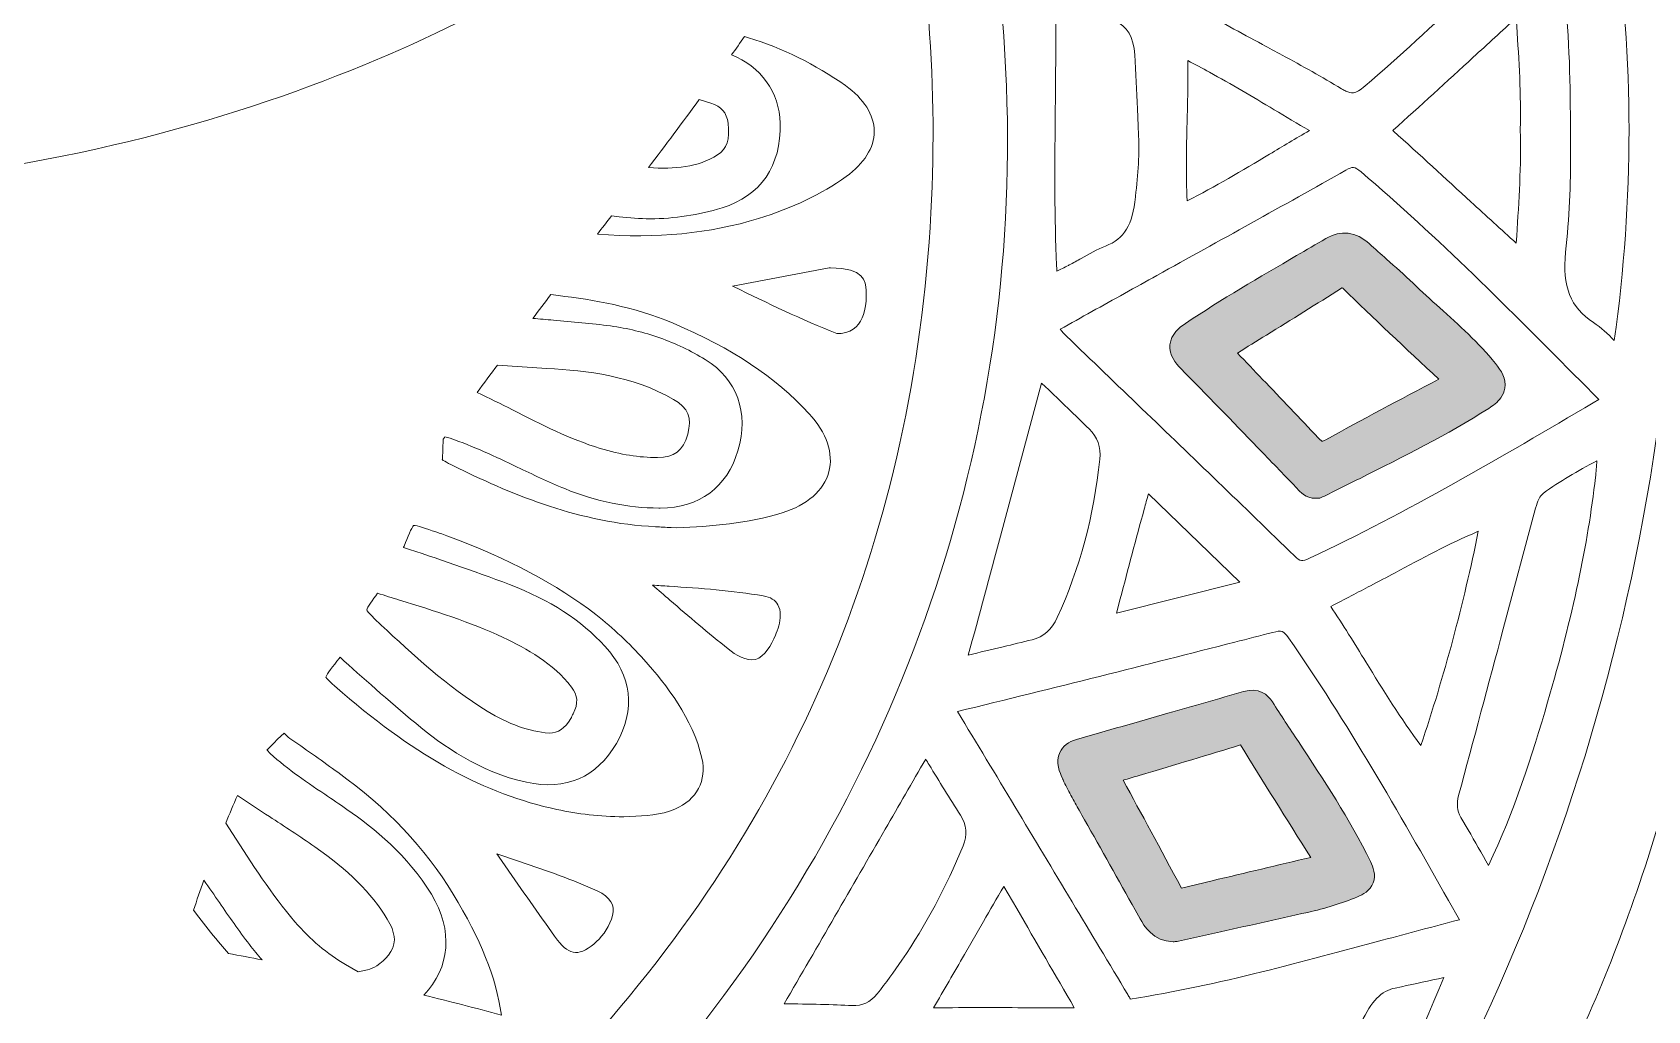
# Model space of a CAD drawing. Extents: x 126 to 8914, y -5970 to -48.
# Drawn here: x 8064.3 to 8461.8, y -1812 to -1571.2 of the extents above; entities that cross this region are included whole.
import ezdxf

# ---------------------------------------------------------------- set-up
doc = ezdxf.new("R2010")
doc.units = 0
doc.header["$MEASUREMENT"] = 0
doc.layers.add('Layer 1', color=7, linetype='Continuous')

# ---------------------------------------------------------------- blocks, each defined once
blk = doc.blocks.new('block 6')
at = {"layer": 'Layer 1', "true_color": 0x96c0ff}
h = blk.add_hatch(color=151, dxfattribs=at)
h.dxf.hatch_style = 2
edge = h.paths.add_edge_path()
edge.add_spline(control_points=[(8410.59, -1638.99), (8408.41, -1637.04), (8406.16, -1635.01), (8404.04, -1632.97), (8401.91, -1630.91), (8399.69, -1628.95), (8397.53, -1627.05), (8396.11, -1625.79), (8394.69, -1624.54), (8393.3, -1623.26), (8390.04, -1620.28), (8386.24, -1619.82), (8382.57, -1621.98), (8380.19, -1623.38), (8377.79, -1624.78), (8375.4, -1626.17), (8366.34, -1631.45), (8356.98, -1636.91), (8348.06, -1642.86), (8346.54, -1643.87), (8344.5, -1645.51), (8344.23, -1648.1), (8343.97, -1650.69), (8345.63, -1652.69), (8346.9, -1653.97), (8353.25, -1660.38), (8359.62, -1666.99), (8365.79, -1673.38), (8368.93, -1676.64), (8372.07, -1679.9), (8375.22, -1683.14), (8375.32, -1683.25), (8375.41, -1683.36), (8375.51, -1683.47), (8376.2, -1684.27), (8377.58, -1685.89), (8380.08, -1685.89), (8380.24, -1685.89), (8380.4, -1685.88), (8380.57, -1685.87), (8380.57, -1685.87), (8381.1, -1685.82), (8381.1, -1685.82), (8381.1, -1685.82), (8381.94, -1685.46), (8381.94, -1685.46), (8382.34, -1685.29), (8382.77, -1685.1), (8383.2, -1684.89), (8385.79, -1683.57), (8388.39, -1682.27), (8391, -1680.98), (8401.54, -1675.72), (8412.45, -1670.28), (8422.67, -1663.76), (8422.67, -1663.76), (8422.67, -1663.76), (8422.67, -1663.76), (8423.7, -1663.11), (8424.84, -1662.27), (8425.64, -1661.15), (8426.13, -1660.48), (8426.49, -1659.7), (8426.64, -1658.8), (8427.02, -1656.44), (8425.76, -1654.49), (8424.33, -1652.73), (8420.17, -1647.59), (8415.3, -1643.22), (8410.59, -1638.99)], knot_values=[0, 0, 0, 0, 1, 1, 1, 2, 2, 2, 3, 3, 3, 4, 4, 4, 5, 5, 5, 6, 6, 6, 7, 7, 7, 8, 8, 8, 9, 9, 9, 10, 10, 10, 11, 11, 11, 12, 12, 12, 13, 13, 13, 14, 14, 14, 15, 15, 15, 16, 16, 16, 17, 17, 17, 18, 18, 18, 19, 19, 19, 20, 20, 20, 21, 21, 21, 22, 22, 22, 23, 23, 23, 23], degree=3, periodic=1)
edge = h.paths.add_edge_path()
edge.add_spline(control_points=[(8382.55, -1671.49), (8381.94, -1671.83), (8381.67, -1671.87), (8381.63, -1671.87), (8381.63, -1671.86), (8381.34, -1671.72), (8380.7, -1671.02), (8376.2, -1666.16), (8371.54, -1661.31), (8367.04, -1656.63), (8364.96, -1654.47), (8362.89, -1652.31), (8360.83, -1650.15), (8363.21, -1648.67), (8365.59, -1647.19), (8367.97, -1645.72), (8374.04, -1641.97), (8380.31, -1638.08), (8386.44, -1634.19), (8386.5, -1634.15), (8386.56, -1634.11), (8386.6, -1634.09), (8386.68, -1634.15), (8386.79, -1634.24), (8386.91, -1634.37), (8394.1, -1641.26), (8402.21, -1649.04), (8410.42, -1656.61), (8400.71, -1661.63), (8391.34, -1666.64), (8382.55, -1671.49)], knot_values=[0, 0, 0, 0, 1, 1, 1, 2, 2, 2, 3, 3, 3, 4, 4, 4, 5, 5, 5, 6, 6, 6, 7, 7, 7, 8, 8, 8, 9, 9, 9, 10, 10, 10, 10], degree=3, periodic=1)
h = blk.add_hatch(color=151, dxfattribs=at)
h.dxf.hatch_style = 2
edge = h.paths.add_edge_path()
edge.add_spline(control_points=[(8375.82, -1745.76), (8373.68, -1742.52), (8371.54, -1739.28), (8369.45, -1736.01), (8368.31, -1734.23), (8366.16, -1732.34), (8362.34, -1733.45), (8356.15, -1735.23), (8349.95, -1737), (8343.75, -1738.78), (8336.25, -1740.93), (8328.75, -1743.07), (8321.25, -1745.24), (8319.25, -1745.82), (8317.87, -1746.89), (8317.16, -1748.44), (8316.01, -1750.92), (8317.11, -1753.35), (8317.84, -1754.96), (8317.86, -1755), (8317.87, -1755.03), (8317.89, -1755.06), (8317.89, -1755.06), (8317.89, -1755.06), (8317.89, -1755.06), (8317.9, -1755.1), (8317.92, -1755.13), (8317.94, -1755.17), (8318.53, -1756.46), (8319.16, -1757.7), (8319.81, -1758.91), (8319.84, -1758.97), (8319.88, -1759.03), (8319.91, -1759.09), (8320.57, -1760.31), (8321.25, -1761.5), (8321.91, -1762.66), (8322.35, -1763.44), (8322.8, -1764.21), (8323.23, -1764.98), (8327.37, -1772.39), (8331.52, -1779.79), (8335.68, -1787.19), (8335.68, -1787.19), (8336.89, -1789.36), (8336.89, -1789.36), (8337.78, -1790.94), (8340.05, -1794.99), (8345.06, -1794.99), (8345.35, -1794.99), (8345.66, -1794.98), (8345.97, -1794.95), (8345.97, -1794.95), (8346.37, -1794.88), (8346.37, -1794.88), (8346.37, -1794.88), (8355.22, -1792.9), (8355.22, -1792.9), (8362.86, -1791.19), (8370.51, -1789.47), (8378.15, -1787.78), (8382.42, -1786.83), (8386.42, -1785.58), (8390.36, -1783.96), (8391.66, -1783.42), (8393.48, -1782.48), (8394.23, -1780.51), (8394.96, -1778.56), (8394.25, -1776.67), (8393.54, -1775.24), (8388.43, -1764.84), (8382.02, -1755.14), (8375.82, -1745.76)], knot_values=[0, 0, 0, 0, 1, 1, 1, 2, 2, 2, 3, 3, 3, 4, 4, 4, 5, 5, 5, 6, 6, 6, 7, 7, 7, 8, 8, 8, 9, 9, 9, 10, 10, 10, 11, 11, 11, 12, 12, 12, 13, 13, 13, 14, 14, 14, 15, 15, 15, 16, 16, 16, 17, 17, 17, 18, 18, 18, 19, 19, 19, 20, 20, 20, 21, 21, 21, 22, 22, 22, 23, 23, 23, 24, 24, 24, 24], degree=3, periodic=1)
edge = h.paths.add_edge_path()
edge.add_spline(control_points=[(8354.6, -1780.01), (8354.6, -1780.01), (8347.05, -1781.81), (8347.05, -1781.81), (8341.75, -1771.94), (8337.26, -1763.59), (8332.7, -1755.26), (8334.03, -1754.87), (8335.34, -1754.48), (8336.63, -1754.1), (8345.69, -1751.42), (8353.9, -1748.94), (8361.59, -1746.56), (8367.1, -1755.47), (8372.99, -1764.96), (8378.88, -1774.25), (8370.81, -1776.15), (8362.74, -1778.07), (8354.6, -1780.01)], knot_values=[0, 0, 0, 0, 1, 1, 1, 2, 2, 2, 3, 3, 3, 4, 4, 4, 5, 5, 5, 6, 6, 6, 6], degree=3, periodic=1)
at = {"layer": 'Layer 1', "lineweight": 0}
for points, knots in [([(8858.21, -1015.29), (8804.98, -1065.04), (8743.32, -1092.86), (8679.92, -1095.7), (8596.38, -1099.43), (8514.39, -1071.01), (8452.29, -1045.84), (8430.15, -1036.87), (8407.8, -1027.16), (8386.17, -1017.79), (8377.96, -1014.23), (8369.71, -1010.65), (8361.4, -1007.09), (8410.2, -1007.99), (8465.96, -1006.76), (8552.78, -924.21), (8608.47, -871.26), (8681.86, -797.66), (8665.5, -711.42), (8662.21, -694.04), (8650.78, -652.65), (8599.78, -612.09), (8605.05, -621.92), (8641.55, -692.43), (8609.23, -747.25), (8593.89, -773.27), (8566.47, -791.29), (8509.72, -803.54), (8495.32, -806.64), (8479.55, -809), (8462.5, -810.6), (8531.63, -734.35), (8573.44, -634.19), (8586.8, -512.56), (8601.6, -377.97), (8577.78, -251.79), (8555.19, -169.65), (8550.53, -152.76), (8545.39, -135.8), (8539.9, -119.21), (8535.8, -106.87), (8530.71, -97.41), (8524.71, -90.84), (8524.71, -90.84), (8528.77, -88.46), (8528.77, -88.46), (8527.91, -86.99), (8507.22, -52.31), (8460.27, -49.9), (8429.9, -48.35), (8395.8, -60.81), (8358.9, -86.96), (8333.41, -105.04), (8306.47, -129.76), (8278.33, -160.89), (8226.61, -191.53), (8186.15, -218.95), (8151.02, -247.11), (8098.71, -289.06), (8041.06, -329.19), (7974.05, -338.54), (7917.14, -346.49), (7865.98, -328.74), (7811.81, -309.95), (7783.84, -300.25), (7754.92, -290.21), (7725.21, -284.09), (7638.29, -266.15), (7574.59, -281.57), (7540, -328.62), (7505.41, -281.57), (7441.71, -266.17), (7354.79, -284.09), (7325.08, -290.21), (7296.16, -300.25), (7268.19, -309.95), (7214.02, -328.74), (7162.86, -346.49), (7105.95, -338.54), (7038.94, -329.19), (6981.29, -289.06), (6928.98, -247.11), (6893.85, -218.95), (6853.4, -191.53), (6801.67, -160.89), (6773.53, -129.76), (6746.59, -105.04), (6721.1, -86.96), (6684.2, -60.81), (6650.1, -48.34), (6619.73, -49.9), (6572.78, -52.31), (6552.09, -86.99), (6551.23, -88.46), (6551.23, -88.46), (6555.29, -90.84), (6555.29, -90.84), (6549.29, -97.41), (6544.2, -106.87), (6540.12, -119.21), (6534.6, -135.81), (6529.45, -152.78), (6524.81, -169.65), (6502.22, -251.79), (6478.4, -377.97), (6493.2, -512.56), (6506.56, -634.19), (6548.37, -734.35), (6617.5, -810.6), (6600.45, -809), (6584.68, -806.64), (6570.28, -803.54), (6513.53, -791.29), (6486.11, -773.27), (6470.77, -747.25), (6438.45, -692.43), (6474.95, -621.92), (6480.22, -612.09), (6429.22, -652.65), (6417.79, -694.04), (6414.5, -711.42), (6398.14, -797.66), (6471.53, -871.26), (6527.22, -924.21), (6614.04, -1006.76), (6669.8, -1007.99), (6718.6, -1007.09), (6710.29, -1010.65), (6702.04, -1014.23), (6693.83, -1017.79), (6672.2, -1027.16), (6649.85, -1036.87), (6627.71, -1045.84), (6565.61, -1071.01), (6483.59, -1099.44), (6400.08, -1095.7), (6336.68, -1092.86), (6275.02, -1065.04), (6221.79, -1015.29), (6221.79, -1015.29), (6165.56, -962.7), (6165.56, -962.7), (6165.56, -962.7), (6209.91, -1025.63), (6209.91, -1025.63), (6259.46, -1095.9), (6344.09, -1155.64), (6425.53, -1177.81), (6460.7, -1187.39), (6497.65, -1192.84), (6536.23, -1194.15), (6525.34, -1205.21), (6509.98, -1221.91), (6492.74, -1244.03), (6462.4, -1282.95), (6420.42, -1346.57), (6392.73, -1428.62), (6361.59, -1520.91), (6354.53, -1617.18), (6371.76, -1714.74), (6393.22, -1836.34), (6452.66, -1960.18), (6548.45, -2082.83), (6548.45, -2082.83), (6557.04, -2093.81), (6557.04, -2093.81), (6557.04, -2093.81), (6562.08, -2080.8), (6562.08, -2080.8), (6562.28, -2080.26), (6583.72, -2026.12), (6646.97, -1966), (6658.24, -1955.3), (6671.32, -1943.97), (6686.37, -1932.46), (6684.61, -1962.41), (6683.28, -2025.33), (6694.68, -2105.3), (6703.93, -2170.25), (6719.74, -2232.83), (6741.65, -2291.3), (6769.05, -2364.39), (6806.12, -2431.24), (6851.85, -2490), (6853.74, -2492.77), (6879.32, -2530.81), (6899.18, -2586.87), (6918.01, -2639.98), (6935.42, -2720.7), (6911.56, -2803.61), (6911.56, -2803.61), (6905.31, -2825.39), (6905.31, -2825.39), (6905.31, -2825.39), (6923.77, -2812.24), (6923.77, -2812.24), (6925.33, -2811.13), (6962.61, -2784.27), (6993.85, -2735.29), (7018.49, -2696.64), (7042.96, -2637.53), (7032.58, -2563.6), (7033.17, -2564.35), (7033.72, -2565.04), (7034.23, -2565.72), (7055.9, -2594.87), (7079.45, -2622.28), (7104.19, -2647.18), (7148.9, -2692.2), (7195.06, -2726.33), (7241.41, -2748.67), (7295.37, -2774.66), (7349.82, -2784.7), (7403.33, -2778.49), (7418.55, -2809.06), (7444.02, -2832.77), (7468.69, -2855.76), (7494.89, -2880.15), (7519.63, -2903.18), (7532.73, -2933.46), (7532.73, -2933.46), (7540, -2950.23), (7540, -2950.23), (7540, -2950.23), (7547.27, -2933.46), (7547.27, -2933.46), (7560.37, -2903.18), (7585.11, -2880.15), (7611.31, -2855.76), (7635.98, -2832.77), (7661.45, -2809.06), (7676.67, -2778.49), (7730.18, -2784.7), (7784.63, -2774.66), (7838.59, -2748.67), (7884.94, -2726.33), (7931.12, -2692.2), (7975.81, -2647.18), (8000.55, -2622.28), (8024.1, -2594.88), (8045.77, -2565.74), (8046.28, -2565.06), (8046.83, -2564.35), (8047.42, -2563.6), (8037.04, -2637.53), (8061.51, -2696.64), (8086.15, -2735.29), (8117.39, -2784.27), (8154.67, -2811.13), (8156.23, -2812.24), (8156.23, -2812.24), (8174.69, -2825.39), (8174.69, -2825.39), (8174.69, -2825.39), (8168.44, -2803.61), (8168.44, -2803.61), (8144.58, -2720.7), (8161.99, -2639.98), (8180.82, -2586.87), (8200.7, -2530.77), (8226.28, -2492.73), (8228.15, -2490), (8273.88, -2431.24), (8310.95, -2364.39), (8338.34, -2291.3), (8360.26, -2232.83), (8376.07, -2170.25), (8385.32, -2105.3), (8396.72, -2025.33), (8395.39, -1962.41), (8393.63, -1932.46), (8408.68, -1943.97), (8421.76, -1955.3), (8433.03, -1966), (8496.28, -2026.12), (8517.72, -2080.26), (8517.92, -2080.8), (8517.92, -2080.8), (8522.94, -2093.84), (8522.94, -2093.84), (8522.94, -2093.84), (8531.55, -2082.83), (8531.55, -2082.83), (8627.34, -1960.18), (8686.78, -1836.34), (8708.24, -1714.74), (8725.47, -1617.18), (8718.41, -1520.91), (8687.27, -1428.62), (8659.58, -1346.57), (8617.6, -1282.95), (8587.26, -1244.03), (8570.02, -1221.91), (8554.66, -1205.21), (8543.77, -1194.15), (8582.35, -1192.84), (8619.3, -1187.39), (8654.47, -1177.81), (8735.91, -1155.64), (8820.54, -1095.9), (8870.09, -1025.63), (8870.09, -1025.63), (8914.44, -962.7), (8914.44, -962.7), (8914.44, -962.7), (8858.21, -1015.29), (8858.21, -1015.29)], [0, 0, 0, 0, 1, 1, 1, 2, 2, 2, 3, 3, 3, 4, 4, 4, 5, 5, 5, 6, 6, 6, 7, 7, 7, 8, 8, 8, 9, 9, 9, 10, 10, 10, 11, 11, 11, 12, 12, 12, 13, 13, 13, 14, 14, 14, 15, 15, 15, 16, 16, 16, 17, 17, 17, 18, 18, 18, 19, 19, 19, 20, 20, 20, 21, 21, 21, 22, 22, 22, 23, 23, 23, 24, 24, 24, 25, 25, 25, 26, 26, 26, 27, 27, 27, 28, 28, 28, 29, 29, 29, 30, 30, 30, 31, 31, 31, 32, 32, 32, 33, 33, 33, 34, 34, 34, 35, 35, 35, 36, 36, 36, 37, 37, 37, 38, 38, 38, 39, 39, 39, 40, 40, 40, 41, 41, 41, 42, 42, 42, 43, 43, 43, 44, 44, 44, 45, 45, 45, 46, 46, 46, 47, 47, 47, 48, 48, 48, 49, 49, 49, 50, 50, 50, 51, 51, 51, 52, 52, 52, 53, 53, 53, 54, 54, 54, 55, 55, 55, 56, 56, 56, 57, 57, 57, 58, 58, 58, 59, 59, 59, 60, 60, 60, 61, 61, 61, 62, 62, 62, 63, 63, 63, 64, 64, 64, 65, 65, 65, 66, 66, 66, 67, 67, 67, 68, 68, 68, 69, 69, 69, 70, 70, 70, 71, 71, 71, 72, 72, 72, 73, 73, 73, 74, 74, 74, 75, 75, 75, 76, 76, 76, 77, 77, 77, 78, 78, 78, 79, 79, 79, 80, 80, 80, 81, 81, 81, 82, 82, 82, 83, 83, 83, 84, 84, 84, 85, 85, 85, 86, 86, 86, 87, 87, 87, 88, 88, 88, 89, 89, 89, 90, 90, 90, 91, 91, 91, 92, 92, 92, 93, 93, 93, 94, 94, 94, 95, 95, 95, 96, 96, 96, 97, 97, 97, 98, 98, 98, 99, 99, 99, 100, 100, 100, 101, 101, 101, 102, 102, 102, 102]), ([(8392.13, -1910.77), (8392.13, -1910.77), (8391.79, -1911.26), (8391.79, -1911.26), (8385.56, -1906.74), (8379.21, -1902.32), (8372.73, -1898.03), (8436.08, -1809.05), (8469.49, -1704.15), (8469.34, -1594.66), (8469.26, -1523.63), (8455.11, -1454.72), (8427.28, -1389.85), (8400.37, -1327.1), (8361.94, -1270.91), (8313.06, -1222.83), (8313.06, -1222.83), (8308.7, -1218.54), (8308.7, -1218.54), (8302.72, -1200.89), (8295.3, -1184.05), (8286.57, -1168.33), (8301.44, -1180.44), (8315.37, -1194.05), (8328.9, -1207.29), (8328.9, -1207.29), (8332.56, -1210.87), (8332.56, -1210.87), (8367.54, -1244.99), (8394.61, -1280.17), (8415.32, -1318.36), (8418.72, -1324.63), (8422.3, -1330.92), (8425.76, -1337), (8432.54, -1348.84), (8439.54, -1361.09), (8445.34, -1373.66), (8458.14, -1401.25), (8466.34, -1430.11), (8474.98, -1462.24), (8483.94, -1495.53), (8488.83, -1523.8), (8490.35, -1551.2), (8491.27, -1567.59), (8491.12, -1584.3), (8491, -1600.48), (8490.93, -1608.17), (8490.87, -1616.14), (8490.92, -1623.97), (8491, -1638.99), (8489.41, -1653.99), (8487.85, -1666.68), (8484.73, -1691.91), (8478.21, -1716.29), (8471.91, -1739.88), (8464.59, -1767.25), (8457.79, -1787.95), (8449.82, -1807.03), (8441.07, -1828.03), (8429.44, -1848.02), (8418.18, -1867.35), (8414.6, -1873.51), (8410.9, -1879.87), (8407.34, -1886.19), (8401.73, -1896.12), (8396.91, -1903.94), (8392.13, -1910.77)], [0, 0, 0, 0, 1, 1, 1, 2, 2, 2, 3, 3, 3, 4, 4, 4, 5, 5, 5, 6, 6, 6, 7, 7, 7, 8, 8, 8, 9, 9, 9, 10, 10, 10, 11, 11, 11, 12, 12, 12, 13, 13, 13, 14, 14, 14, 15, 15, 15, 16, 16, 16, 17, 17, 17, 18, 18, 18, 19, 19, 19, 20, 20, 20, 21, 21, 21, 22, 22, 22, 22]), ([(7853.97, -1505.53), (7857.43, -1505.88), (7860.87, -1506.1), (7864.25, -1506.1), (7879.78, -1506.1), (7894.44, -1502.34), (7907.87, -1494.98), (7937.83, -1506.67), (7969.13, -1512.58), (8001.37, -1512.58), (8015.33, -1512.58), (8029.47, -1511.47), (8043.75, -1509.27), (8082.48, -1503.27), (8122.29, -1489.17), (8162.09, -1467.35), (8218.51, -1436.42), (8258.16, -1399.33), (8270.71, -1386.89), (8278.75, -1389.98), (8288.01, -1391.88), (8298.67, -1391.88), (8300.52, -1391.88), (8302.42, -1391.8), (8304.37, -1391.67), (8296.94, -1428.48), (8283.06, -1465.93), (8262.51, -1504.73), (8252.51, -1514.53), (8218.38, -1545.68), (8163.66, -1571.45), (8103.06, -1599.99), (8004.38, -1627.26), (7878.42, -1595.21), (7869.6, -1565.78), (7861.36, -1535.88), (7853.97, -1505.55), (7853.97, -1505.55), (7853.97, -1505.53), (7853.97, -1505.53)], [0, 0, 0, 0, 1, 1, 1, 2, 2, 2, 3, 3, 3, 4, 4, 4, 5, 5, 5, 6, 6, 6, 7, 7, 7, 8, 8, 8, 9, 9, 9, 10, 10, 10, 11, 11, 11, 12, 12, 12, 13, 13, 13, 13]), ([(8221.77, -1824.41), (8221.77, -1824.41), (8220.96, -1825.37), (8220.96, -1825.37), (8214.64, -1823.28), (8208.28, -1821.27), (8201.85, -1819.34), (8253.09, -1762.12), (8281.21, -1693.59), (8285.42, -1615.61), (8287.24, -1581.82), (8284.36, -1548.46), (8276.84, -1516.46), (8276.84, -1516.46), (8276.14, -1513.47), (8276.14, -1513.47), (8276.73, -1512.86), (8277.11, -1512.47), (8277.23, -1512.33), (8277.23, -1512.33), (8276.66, -1511.8), (8276.66, -1511.8), (8280.72, -1504.13), (8284.53, -1496.51), (8288.09, -1488.93), (8297.34, -1519.37), (8302.7, -1551.5), (8304, -1584.51), (8307.44, -1671.43), (8278.23, -1756.62), (8221.77, -1824.41)], [0, 0, 0, 0, 1, 1, 1, 2, 2, 2, 3, 3, 3, 4, 4, 4, 5, 5, 5, 6, 6, 6, 7, 7, 7, 8, 8, 8, 9, 9, 9, 10, 10, 10, 10]), ([(8440.93, -1538.1), (8425.37, -1553.74), (8409.27, -1569.9), (8392.22, -1584.43), (8390.99, -1585.47), (8390.18, -1586.03), (8389.36, -1586.12), (8388.79, -1586.19), (8388.2, -1586.03), (8387.49, -1585.68), (8387.17, -1585.52), (8386.85, -1585.35), (8386.47, -1585.13), (8381.68, -1582.25), (8376.74, -1579.51), (8371.85, -1576.85), (8370.22, -1575.96), (8368.6, -1575.09), (8366.99, -1574.22), (8361.7, -1571.37), (8356.24, -1568.43), (8350.97, -1565.35), (8343.15, -1560.8), (8335.04, -1556.46), (8327.21, -1552.28), (8323.87, -1550.49), (8320.53, -1548.69), (8317.2, -1546.88), (8322.84, -1541.4), (8328.49, -1535.93), (8334.14, -1530.45), (8347.53, -1517.45), (8361.38, -1504.03), (8374.9, -1490.73), (8375.16, -1490.5), (8375.36, -1490.31), (8375.55, -1490.15), (8376.49, -1489.37), (8377.04, -1489.45), (8378.65, -1490.21), (8402.54, -1501.42), (8425.68, -1515.06), (8448.07, -1528.25), (8448.07, -1528.25), (8449.76, -1529.25), (8449.76, -1529.25), (8446.82, -1532.19), (8443.87, -1535.15), (8440.93, -1538.1)], [0, 0, 0, 0, 1, 1, 1, 2, 2, 2, 3, 3, 3, 4, 4, 4, 5, 5, 5, 6, 6, 6, 7, 7, 7, 8, 8, 8, 9, 9, 9, 10, 10, 10, 11, 11, 11, 12, 12, 12, 13, 13, 13, 14, 14, 14, 15, 15, 15, 16, 16, 16, 16]), ([(8448.42, -1642.65), (8442.76, -1638.93), (8440.72, -1633.75), (8441.58, -1625.33), (8442.45, -1616.99), (8442.86, -1608.62), (8442.81, -1600.48), (8442.81, -1600.48), (8442.8, -1597.81), (8442.8, -1597.81), (8442.73, -1586.53), (8442.67, -1574.88), (8441.5, -1563.38), (8440.94, -1557.99), (8441.69, -1554.69), (8443.97, -1552.31), (8446.82, -1549.35), (8449.97, -1546.58), (8453.29, -1543.65), (8453.37, -1543.57), (8453.45, -1543.51), (8453.51, -1543.45), (8458.39, -1578.18), (8458.4, -1612.19), (8453.56, -1647.07), (8451.95, -1645.42), (8450.32, -1643.9), (8448.42, -1642.65)], [0, 0, 0, 0, 1, 1, 1, 2, 2, 2, 3, 3, 3, 4, 4, 4, 5, 5, 5, 6, 6, 6, 7, 7, 7, 8, 8, 8, 9, 9, 9, 9]), ([(8316.27, -1627.09), (8316.27, -1627.09), (8316.25, -1626.44), (8316.25, -1626.44), (8315.78, -1614.47), (8315.91, -1602.27), (8316.02, -1590.48), (8316.05, -1587.99), (8316.08, -1585.51), (8316.1, -1582.99), (8316.11, -1580.47), (8316.13, -1577.96), (8316.13, -1575.42), (8316.14, -1570.37), (8316.11, -1565.29), (8315.99, -1560.23), (8316.7, -1560.64), (8317.41, -1561.05), (8318.12, -1561.48), (8322.11, -1563.8), (8326.23, -1566.23), (8330.53, -1568.27), (8333.83, -1569.83), (8335.28, -1572.3), (8335.57, -1576.78), (8335.84, -1581.18), (8336.04, -1585.66), (8336.23, -1590.02), (8336.31, -1591.92), (8336.39, -1593.83), (8336.48, -1595.75), (8336.82, -1601), (8336.31, -1606.13), (8335.77, -1611.58), (8335.77, -1611.58), (8335.76, -1611.75), (8335.76, -1611.75), (8335.08, -1618.64), (8333, -1622.02), (8328.38, -1623.83), (8326.24, -1624.65), (8324.3, -1625.78), (8322.41, -1626.85), (8321.45, -1627.42), (8320.46, -1627.98), (8319.47, -1628.48), (8319.47, -1628.48), (8319.26, -1628.59), (8319.26, -1628.59), (8318.26, -1629.1), (8317.24, -1629.64), (8316.41, -1630.03), (8316.35, -1629.18), (8316.32, -1628.12), (8316.27, -1627.09)], [0, 0, 0, 0, 1, 1, 1, 2, 2, 2, 3, 3, 3, 4, 4, 4, 5, 5, 5, 6, 6, 6, 7, 7, 7, 8, 8, 8, 9, 9, 9, 10, 10, 10, 11, 11, 11, 12, 12, 12, 13, 13, 13, 14, 14, 14, 15, 15, 15, 16, 16, 16, 17, 17, 17, 18, 18, 18, 18]), ([(8429.55, -1621.28), (8429.55, -1621.28), (8429.42, -1623.13), (8429.42, -1623.13), (8425.72, -1619.75), (8422, -1616.34), (8418.29, -1612.94), (8412.06, -1607.22), (8405.6, -1601.3), (8399.2, -1595.53), (8399.15, -1595.48), (8399.11, -1595.45), (8399.06, -1595.4), (8399.09, -1595.38), (8399.11, -1595.35), (8399.14, -1595.34), (8405.75, -1589.38), (8412.42, -1583.27), (8418.86, -1577.35), (8422.38, -1574.12), (8425.91, -1570.9), (8429.44, -1567.68), (8429.44, -1567.68), (8429.56, -1569.77), (8429.56, -1569.77), (8430.1, -1578.08), (8430.64, -1586.69), (8430.42, -1595.1), (8430.42, -1595.1), (8430.42, -1595.29), (8430.42, -1595.29), (8430.67, -1603.92), (8430.1, -1612.75), (8429.55, -1621.28)], [0, 0, 0, 0, 1, 1, 1, 2, 2, 2, 3, 3, 3, 4, 4, 4, 5, 5, 5, 6, 6, 6, 7, 7, 7, 8, 8, 8, 9, 9, 9, 10, 10, 10, 11, 11, 11, 11]), ([(8264.54, -1606.73), (8258.48, -1611.07), (8251.43, -1614.44), (8243.01, -1617.05), (8231.01, -1620.77), (8218, -1622.02), (8203.36, -1620.92), (8204.51, -1619.41), (8205.68, -1617.89), (8206.84, -1616.39), (8206.84, -1616.39), (8208.69, -1616.61), (8208.69, -1616.61), (8211.26, -1616.93), (8213.8, -1617.1), (8216.35, -1617.1), (8222.35, -1617.1), (8228.27, -1616.2), (8234.03, -1614.43), (8243.53, -1611.5), (8248.61, -1604.09), (8248.35, -1593.56), (8248.16, -1586.03), (8243.5, -1579.54), (8236.39, -1576.78), (8237.45, -1575.3), (8238.5, -1573.81), (8239.54, -1572.3), (8239.54, -1572.3), (8240.56, -1572.6), (8240.56, -1572.6), (8248.9, -1575.11), (8256.91, -1579.05), (8264.38, -1584.33), (8268.94, -1587.56), (8271.46, -1591.57), (8271.47, -1595.59), (8271.47, -1599.58), (8269.02, -1603.54), (8264.54, -1606.73)], [0, 0, 0, 0, 1, 1, 1, 2, 2, 2, 3, 3, 3, 4, 4, 4, 5, 5, 5, 6, 6, 6, 7, 7, 7, 8, 8, 8, 9, 9, 9, 10, 10, 10, 11, 11, 11, 12, 12, 12, 13, 13, 13, 13]), ([(8348.59, -1578.19), (8350.4, -1579.11), (8352.19, -1580.08), (8353.96, -1581.04), (8359.28, -1583.97), (8364.49, -1587.06), (8369.87, -1590.27), (8372.7, -1591.96), (8375.6, -1593.69), (8378.54, -1595.42), (8375.2, -1597.35), (8371.94, -1599.29), (8368.76, -1601.21), (8361.89, -1605.32), (8355.35, -1609.25), (8348.45, -1612.69), (8348.14, -1606.24), (8348.29, -1599.78), (8348.45, -1593.48), (8348.58, -1588.48), (8348.71, -1583.35), (8348.59, -1578.19)], [0, 0, 0, 0, 1, 1, 1, 2, 2, 2, 3, 3, 3, 4, 4, 4, 5, 5, 5, 6, 6, 6, 7, 7, 7, 7]), ([(8232.91, -1601.37), (8228, -1604.49), (8222.53, -1604.93), (8215.93, -1604.52), (8220.12, -1598.99), (8224.3, -1593.42), (8228.43, -1587.79), (8228.43, -1587.79), (8231.31, -1588.64), (8231.31, -1588.64), (8233.86, -1589.42), (8235.19, -1590.98), (8235.51, -1593.59), (8236, -1597.68), (8235.27, -1599.86), (8232.91, -1601.37)], [0, 0, 0, 0, 1, 1, 1, 2, 2, 2, 3, 3, 3, 4, 4, 4, 5, 5, 5, 5]), ([(8448.38, -1662.39), (8425.87, -1675.66), (8402.6, -1689.38), (8378.58, -1700.65), (8376.68, -1701.55), (8376.33, -1701.49), (8374.84, -1700.07), (8362.4, -1687.92), (8349.65, -1675.69), (8337.34, -1663.85), (8331.13, -1657.89), (8324.94, -1651.94), (8318.76, -1645.98), (8318.23, -1645.48), (8317.74, -1644.91), (8317.25, -1644.31), (8319.83, -1642.84), (8322.43, -1641.38), (8325.02, -1639.94), (8330.36, -1636.98), (8335.71, -1634.01), (8341.04, -1631.05), (8356.3, -1622.59), (8372.07, -1613.86), (8387.52, -1605.15), (8389.2, -1604.2), (8389.55, -1604.17), (8391.24, -1605.59), (8410.2, -1621.66), (8428, -1639.64), (8445.22, -1657.02), (8445.22, -1657.02), (8449.75, -1661.58), (8449.75, -1661.58), (8449.75, -1661.58), (8448.38, -1662.39), (8448.38, -1662.39)], [0, 0, 0, 0, 1, 1, 1, 2, 2, 2, 3, 3, 3, 4, 4, 4, 5, 5, 5, 6, 6, 6, 7, 7, 7, 8, 8, 8, 9, 9, 9, 10, 10, 10, 11, 11, 11, 12, 12, 12, 12]), ([(8410.59, -1638.99), (8408.41, -1637.04), (8406.16, -1635.01), (8404.04, -1632.97), (8401.91, -1630.91), (8399.69, -1628.95), (8397.53, -1627.05), (8396.11, -1625.79), (8394.69, -1624.54), (8393.3, -1623.26), (8390.04, -1620.28), (8386.24, -1619.82), (8382.57, -1621.98), (8380.19, -1623.38), (8377.79, -1624.78), (8375.4, -1626.17), (8366.34, -1631.45), (8356.98, -1636.91), (8348.06, -1642.86), (8346.54, -1643.87), (8344.5, -1645.51), (8344.23, -1648.1), (8343.97, -1650.69), (8345.63, -1652.69), (8346.9, -1653.97), (8353.25, -1660.38), (8359.62, -1666.99), (8365.79, -1673.38), (8368.93, -1676.64), (8372.07, -1679.9), (8375.22, -1683.14), (8375.32, -1683.25), (8375.41, -1683.36), (8375.51, -1683.47), (8376.2, -1684.27), (8377.58, -1685.89), (8380.08, -1685.89), (8380.24, -1685.89), (8380.4, -1685.88), (8380.57, -1685.87), (8380.57, -1685.87), (8381.1, -1685.82), (8381.1, -1685.82), (8381.1, -1685.82), (8381.94, -1685.46), (8381.94, -1685.46), (8382.34, -1685.29), (8382.77, -1685.1), (8383.2, -1684.89), (8385.79, -1683.57), (8388.39, -1682.27), (8391, -1680.98), (8401.54, -1675.72), (8412.45, -1670.28), (8422.67, -1663.76), (8422.67, -1663.76), (8422.67, -1663.76), (8422.67, -1663.76), (8423.7, -1663.11), (8424.84, -1662.27), (8425.64, -1661.15), (8426.13, -1660.48), (8426.49, -1659.7), (8426.64, -1658.8), (8427.02, -1656.44), (8425.76, -1654.49), (8424.33, -1652.73), (8420.17, -1647.59), (8415.3, -1643.22), (8410.59, -1638.99)], [0, 0, 0, 0, 1, 1, 1, 2, 2, 2, 3, 3, 3, 4, 4, 4, 5, 5, 5, 6, 6, 6, 7, 7, 7, 8, 8, 8, 9, 9, 9, 10, 10, 10, 11, 11, 11, 12, 12, 12, 13, 13, 13, 14, 14, 14, 15, 15, 15, 16, 16, 16, 17, 17, 17, 18, 18, 18, 19, 19, 19, 20, 20, 20, 21, 21, 21, 22, 22, 22, 23, 23, 23, 23]), ([(8236.87, -1633.8), (8236.87, -1633.8), (8236.57, -1633.66), (8236.57, -1633.66), (8236.57, -1633.66), (8260.36, -1629.2), (8260.36, -1629.2), (8260.36, -1629.2), (8260.72, -1629.2), (8260.72, -1629.2), (8269.1, -1629.2), (8269.32, -1632.5), (8269.48, -1634.72), (8269.64, -1637.05), (8269.68, -1644.68), (8263.35, -1645.31), (8262.97, -1645.34), (8262.72, -1645.36), (8262.56, -1645.36), (8262.51, -1645.36), (8262.5, -1645.36), (8262.45, -1645.34), (8262.37, -1645.34), (8262.31, -1645.34), (8262.29, -1645.33), (8253.68, -1641.99), (8245.13, -1637.82), (8236.87, -1633.8)], [0, 0, 0, 0, 1, 1, 1, 2, 2, 2, 3, 3, 3, 4, 4, 4, 5, 5, 5, 6, 6, 6, 7, 7, 7, 8, 8, 8, 9, 9, 9, 9]), ([(8222.95, -1693.18), (8222.95, -1693.18), (8221.5, -1693.1), (8221.5, -1693.1), (8220.23, -1693.02), (8218.93, -1692.96), (8217.65, -1692.89), (8199.18, -1691.99), (8182.83, -1685.14), (8169.26, -1678.55), (8167.47, -1677.68), (8165.71, -1676.83), (8165.21, -1676.38), (8165.21, -1676.35), (8165.21, -1676.3), (8165.22, -1676.24), (8165.22, -1676.24), (8165.45, -1671.32), (8165.45, -1671.32), (8165.59, -1671.13), (8165.71, -1670.94), (8165.86, -1670.75), (8165.86, -1670.75), (8167.14, -1671.13), (8167.14, -1671.13), (8172.82, -1673.04), (8178.31, -1675.67), (8183.62, -1678.2), (8187.42, -1680.01), (8191.34, -1681.88), (8195.33, -1683.52), (8203.09, -1686.69), (8210.89, -1688.29), (8218.52, -1688.29), (8218.52, -1688.29), (8218.82, -1688.29), (8218.82, -1688.29), (8228.48, -1688.24), (8235.25, -1683.22), (8237.93, -1674.18), (8240.7, -1664.76), (8237.79, -1656.58), (8229.92, -1651.77), (8226.34, -1649.57), (8222.61, -1647.8), (8218.71, -1646.4), (8214.82, -1645.03), (8210.77, -1644.06), (8206.6, -1643.49), (8201.9, -1642.87), (8197.14, -1642.46), (8192.53, -1642.07), (8190.85, -1641.91), (8189.16, -1641.76), (8187.48, -1641.61), (8188.95, -1639.66), (8190.44, -1637.71), (8191.93, -1635.78), (8191.93, -1635.78), (8193.78, -1636), (8193.78, -1636), (8202.28, -1637.05), (8212.29, -1638.66), (8222.05, -1642.83), (8236.52, -1648.97), (8247.14, -1656.04), (8255.45, -1665.08), (8259.79, -1669.78), (8261.52, -1674.88), (8260.3, -1679.41), (8259.08, -1683.97), (8254.99, -1687.54), (8248.82, -1689.48), (8240.29, -1692.13), (8231.38, -1692.77), (8222.95, -1693.18)], [0, 0, 0, 0, 1, 1, 1, 2, 2, 2, 3, 3, 3, 4, 4, 4, 5, 5, 5, 6, 6, 6, 7, 7, 7, 8, 8, 8, 9, 9, 9, 10, 10, 10, 11, 11, 11, 12, 12, 12, 13, 13, 13, 14, 14, 14, 15, 15, 15, 16, 16, 16, 17, 17, 17, 18, 18, 18, 19, 19, 19, 20, 20, 20, 21, 21, 21, 22, 22, 22, 23, 23, 23, 24, 24, 24, 25, 25, 25, 25]), ([(8382.55, -1671.49), (8381.94, -1671.83), (8381.67, -1671.87), (8381.63, -1671.87), (8381.63, -1671.86), (8381.34, -1671.72), (8380.7, -1671.02), (8376.2, -1666.16), (8371.54, -1661.31), (8367.04, -1656.63), (8364.96, -1654.47), (8362.89, -1652.31), (8360.83, -1650.15), (8363.21, -1648.67), (8365.59, -1647.19), (8367.97, -1645.72), (8374.04, -1641.97), (8380.31, -1638.08), (8386.44, -1634.19), (8386.5, -1634.15), (8386.56, -1634.11), (8386.6, -1634.09), (8386.68, -1634.15), (8386.79, -1634.24), (8386.91, -1634.37), (8394.1, -1641.26), (8402.21, -1649.04), (8410.42, -1656.61), (8400.71, -1661.63), (8391.34, -1666.64), (8382.55, -1671.49)], [0, 0, 0, 0, 1, 1, 1, 2, 2, 2, 3, 3, 3, 4, 4, 4, 5, 5, 5, 6, 6, 6, 7, 7, 7, 8, 8, 8, 9, 9, 9, 10, 10, 10, 10]), ([(8178.79, -1653.1), (8178.79, -1653.1), (8190.95, -1653.94), (8190.95, -1653.94), (8200.75, -1654.46), (8212.05, -1655.76), (8222.08, -1661.55), (8225.72, -1663.64), (8226.71, -1666.06), (8225.58, -1670.15), (8224.44, -1674.23), (8222.35, -1675.83), (8218.14, -1675.85), (8213.61, -1675.88), (8209.06, -1675.13), (8204.09, -1673.61), (8196.58, -1671.32), (8189.71, -1667.82), (8182.45, -1664.13), (8179.63, -1662.69), (8176.72, -1661.22), (8173.79, -1659.84), (8175.45, -1657.58), (8177.11, -1655.33), (8178.79, -1653.1)], [0, 0, 0, 0, 1, 1, 1, 2, 2, 2, 3, 3, 3, 4, 4, 4, 5, 5, 5, 6, 6, 6, 7, 7, 7, 8, 8, 8, 8]), ([(8302.51, -1695.22), (8302.51, -1695.22), (8312.61, -1657.53), (8312.61, -1657.53), (8312.61, -1657.53), (8313.63, -1658.5), (8313.63, -1658.5), (8317.33, -1662.03), (8320.86, -1665.41), (8324.37, -1668.83), (8326.43, -1670.84), (8327.27, -1673.28), (8326.97, -1676.29), (8325.55, -1690.08), (8322.03, -1703.17), (8316.52, -1715.21), (8315.15, -1718.24), (8313.17, -1719.98), (8310.32, -1720.69), (8307.94, -1721.29), (8305.57, -1721.86), (8303.18, -1722.42), (8300.36, -1723.08), (8297.46, -1723.78), (8294.58, -1724.52), (8297.31, -1714.76), (8299.95, -1704.83), (8302.51, -1695.22)], [0, 0, 0, 0, 1, 1, 1, 2, 2, 2, 3, 3, 3, 4, 4, 4, 5, 5, 5, 6, 6, 6, 7, 7, 7, 8, 8, 8, 9, 9, 9, 9]), ([(8415.24, -1759.05), (8418.91, -1745.37), (8422.58, -1731.71), (8426.24, -1718.03), (8426.24, -1718.03), (8434.2, -1688.32), (8434.2, -1688.32), (8434.68, -1686.55), (8435.15, -1685.33), (8436.1, -1684.63), (8440.11, -1681.69), (8444.49, -1679.19), (8449.27, -1676.67), (8449.21, -1678.05), (8449.07, -1679.38), (8448.91, -1680.74), (8447.05, -1697.23), (8443.32, -1714.82), (8437.15, -1736.05), (8433.36, -1749.14), (8428.96, -1763), (8422.57, -1776.21), (8420.94, -1773.26), (8419.24, -1770.35), (8417.61, -1767.5), (8417.61, -1767.5), (8415.82, -1764.4), (8415.82, -1764.4), (8414.87, -1762.73), (8414.7, -1761.09), (8415.24, -1759.05)], [0, 0, 0, 0, 1, 1, 1, 2, 2, 2, 3, 3, 3, 4, 4, 4, 5, 5, 5, 6, 6, 6, 7, 7, 7, 8, 8, 8, 9, 9, 9, 10, 10, 10, 10]), ([(8331.05, -1714.14), (8331.05, -1714.14), (8331.99, -1710.64), (8331.99, -1710.64), (8333.95, -1703.26), (8335.91, -1695.9), (8337.89, -1688.54), (8338.23, -1687.29), (8338.57, -1686.06), (8338.95, -1684.76), (8338.95, -1684.76), (8361.46, -1706.52), (8361.46, -1706.52), (8361.46, -1706.52), (8331.05, -1714.14), (8331.05, -1714.14)], [0, 0, 0, 0, 1, 1, 1, 2, 2, 2, 3, 3, 3, 4, 4, 4, 5, 5, 5, 5]), ([(8193.42, -1762.47), (8175.59, -1758.62), (8159.32, -1749.77), (8140.66, -1733.75), (8138.93, -1732.28), (8136.98, -1730.6), (8136.56, -1729.89), (8136.83, -1729.11), (8138.36, -1727.17), (8139.83, -1725.28), (8139.83, -1725.28), (8140.04, -1725.03), (8140.04, -1725.03), (8140.04, -1725.01), (8140.05, -1725.01), (8140.05, -1725), (8145.45, -1729.89), (8151.88, -1735.65), (8158.67, -1741.25), (8165.24, -1746.68), (8174.28, -1753.24), (8185.93, -1755.77), (8195.6, -1757.86), (8203.25, -1754.55), (8208.03, -1746.21), (8212.82, -1737.82), (8211.86, -1729.56), (8205.23, -1722.31), (8199.34, -1715.86), (8191.67, -1710.89), (8181.78, -1707.13), (8172.77, -1703.67), (8163.58, -1700.59), (8155.68, -1697.96), (8155.68, -1697.96), (8155.68, -1697.94), (8155.69, -1697.93), (8155.69, -1697.93), (8155.8, -1697.63), (8155.8, -1697.63), (8156.71, -1695.44), (8157.63, -1693.16), (8158.15, -1692.55), (8158.97, -1692.56), (8161.33, -1693.37), (8163.61, -1694.16), (8163.61, -1694.16), (8164.69, -1694.52), (8164.69, -1694.52), (8165.24, -1694.71), (8165.79, -1694.89), (8166.35, -1695.09), (8181.58, -1700.81), (8193.4, -1707.03), (8202.98, -1714.5), (8207.33, -1717.91), (8211.22, -1721.56), (8214.77, -1725.54), (8220.55, -1732.03), (8226.77, -1740), (8229.08, -1749.87), (8230.35, -1755.29), (8227.81, -1760.08), (8222.46, -1762.39), (8219.01, -1763.86), (8215.13, -1764.03), (8211.38, -1764.21), (8211.38, -1764.21), (8209.85, -1764.29), (8209.85, -1764.29), (8203.93, -1764.18), (8198.56, -1763.57), (8193.42, -1762.47)], [0, 0, 0, 0, 1, 1, 1, 2, 2, 2, 3, 3, 3, 4, 4, 4, 5, 5, 5, 6, 6, 6, 7, 7, 7, 8, 8, 8, 9, 9, 9, 10, 10, 10, 11, 11, 11, 12, 12, 12, 13, 13, 13, 14, 14, 14, 15, 15, 15, 16, 16, 16, 17, 17, 17, 18, 18, 18, 19, 19, 19, 20, 20, 20, 21, 21, 21, 22, 22, 22, 23, 23, 23, 24, 24, 24, 24]), ([(8383.78, -1712.49), (8387.19, -1710.78), (8390.57, -1708.99), (8393.58, -1707.41), (8395.59, -1706.37), (8397.6, -1705.29), (8399.6, -1704.21), (8406.1, -1700.71), (8412.8, -1697.12), (8420.1, -1694.02), (8416.41, -1712.14), (8411.75, -1729.48), (8405.98, -1746.7), (8401.04, -1740.15), (8396.67, -1733.04), (8392.43, -1726.15), (8389.66, -1721.64), (8386.79, -1716.99), (8383.78, -1712.49)], [0, 0, 0, 0, 1, 1, 1, 2, 2, 2, 3, 3, 3, 4, 4, 4, 5, 5, 5, 6, 6, 6, 6]), ([(8221.21, -1710.96), (8219.79, -1709.72), (8218.36, -1708.49), (8216.94, -1707.27), (8218.3, -1707.36), (8219.66, -1707.44), (8221.02, -1707.54), (8228.67, -1708.04), (8236.58, -1708.57), (8244.18, -1709.91), (8245.95, -1710.21), (8247.14, -1710.92), (8247.79, -1712.1), (8248.17, -1712.79), (8248.35, -1713.65), (8248.35, -1714.68), (8248.38, -1716.45), (8247.76, -1718.16), (8247.16, -1719.6), (8246.16, -1721.97), (8244.51, -1724.92), (8242.23, -1725.52), (8240.08, -1726.06), (8237.39, -1724.43), (8235.52, -1722.95), (8230.66, -1719.11), (8225.87, -1714.96), (8221.21, -1710.96)], [0, 0, 0, 0, 1, 1, 1, 2, 2, 2, 3, 3, 3, 4, 4, 4, 5, 5, 5, 6, 6, 6, 7, 7, 7, 8, 8, 8, 9, 9, 9, 9]), ([(8154.71, -1710.94), (8163.23, -1713.58), (8172.05, -1716.32), (8180.2, -1720.15), (8185.96, -1722.86), (8192.47, -1726.42), (8196.99, -1732.33), (8198.56, -1734.37), (8198.7, -1736.39), (8197.44, -1738.9), (8197.22, -1739.32), (8197.01, -1739.7), (8196.8, -1740.07), (8195.3, -1742.58), (8193.78, -1743.6), (8191.49, -1743.71), (8186.51, -1743.25), (8181.53, -1741.46), (8176.27, -1738.25), (8166.46, -1732.28), (8157.8, -1724.19), (8150.17, -1717.07), (8148.76, -1715.75), (8146.81, -1713.93), (8146.61, -1713.31), (8146.7, -1712.81), (8148.14, -1710.81), (8149.27, -1709.25), (8151.09, -1709.83), (8152.89, -1710.39), (8154.71, -1710.94)], [0, 0, 0, 0, 1, 1, 1, 2, 2, 2, 3, 3, 3, 4, 4, 4, 5, 5, 5, 6, 6, 6, 7, 7, 7, 8, 8, 8, 9, 9, 9, 10, 10, 10, 10]), ([(8396.45, -1794.65), (8386.74, -1797.24), (8376.71, -1799.93), (8366.81, -1802.44), (8356.19, -1805.13), (8345.32, -1807.37), (8334.47, -1809.12), (8334.44, -1809.05), (8334.4, -1808.97), (8334.36, -1808.91), (8334.21, -1808.59), (8334.03, -1808.29), (8333.86, -1807.99), (8329.3, -1800.39), (8324.72, -1792.8), (8320.16, -1785.2), (8310.79, -1769.57), (8301.41, -1753.95), (8291.97, -1738.37), (8315.97, -1732.47), (8338.4, -1726.86), (8360.21, -1721.28), (8363.32, -1720.49), (8366.42, -1719.68), (8369.52, -1718.89), (8371.74, -1718.32), (8372.18, -1718.47), (8373.42, -1720.25), (8387.85, -1740.95), (8400.53, -1763.29), (8412.8, -1784.88), (8412.8, -1784.88), (8415.47, -1789.58), (8415.47, -1789.58), (8409.13, -1791.24), (8402.79, -1792.94), (8396.45, -1794.65)], [0, 0, 0, 0, 1, 1, 1, 2, 2, 2, 3, 3, 3, 4, 4, 4, 5, 5, 5, 6, 6, 6, 7, 7, 7, 8, 8, 8, 9, 9, 9, 10, 10, 10, 11, 11, 11, 12, 12, 12, 12]), ([(8375.82, -1745.76), (8373.68, -1742.52), (8371.54, -1739.28), (8369.45, -1736.01), (8368.31, -1734.23), (8366.16, -1732.34), (8362.34, -1733.45), (8356.15, -1735.23), (8349.95, -1737), (8343.75, -1738.78), (8336.25, -1740.93), (8328.75, -1743.07), (8321.25, -1745.24), (8319.25, -1745.82), (8317.87, -1746.89), (8317.16, -1748.44), (8316.01, -1750.92), (8317.11, -1753.35), (8317.84, -1754.96), (8317.86, -1755), (8317.87, -1755.03), (8317.89, -1755.06), (8317.89, -1755.06), (8317.89, -1755.06), (8317.89, -1755.06), (8317.9, -1755.1), (8317.92, -1755.13), (8317.94, -1755.17), (8318.53, -1756.46), (8319.16, -1757.7), (8319.81, -1758.91), (8319.84, -1758.97), (8319.88, -1759.03), (8319.91, -1759.09), (8320.57, -1760.31), (8321.25, -1761.5), (8321.91, -1762.66), (8322.35, -1763.44), (8322.8, -1764.21), (8323.23, -1764.98), (8327.37, -1772.39), (8331.52, -1779.79), (8335.68, -1787.19), (8335.68, -1787.19), (8336.89, -1789.36), (8336.89, -1789.36), (8337.78, -1790.94), (8340.05, -1794.99), (8345.06, -1794.99), (8345.35, -1794.99), (8345.66, -1794.98), (8345.97, -1794.95), (8345.97, -1794.95), (8346.37, -1794.88), (8346.37, -1794.88), (8346.37, -1794.88), (8355.22, -1792.9), (8355.22, -1792.9), (8362.86, -1791.19), (8370.51, -1789.47), (8378.15, -1787.78), (8382.42, -1786.83), (8386.42, -1785.58), (8390.36, -1783.96), (8391.66, -1783.42), (8393.48, -1782.48), (8394.23, -1780.51), (8394.96, -1778.56), (8394.25, -1776.67), (8393.54, -1775.24), (8388.43, -1764.84), (8382.02, -1755.14), (8375.82, -1745.76)], [0, 0, 0, 0, 1, 1, 1, 2, 2, 2, 3, 3, 3, 4, 4, 4, 5, 5, 5, 6, 6, 6, 7, 7, 7, 8, 8, 8, 9, 9, 9, 10, 10, 10, 11, 11, 11, 12, 12, 12, 13, 13, 13, 14, 14, 14, 15, 15, 15, 16, 16, 16, 17, 17, 17, 18, 18, 18, 19, 19, 19, 20, 20, 20, 21, 21, 21, 22, 22, 22, 23, 23, 23, 24, 24, 24, 24]), ([(8162.53, -1783.34), (8156.69, -1773.7), (8148.37, -1767.12), (8141.76, -1762.45), (8139.96, -1761.18), (8138.12, -1759.95), (8136.29, -1758.71), (8131.16, -1755.28), (8126.31, -1752.03), (8122.1, -1747.9), (8122.09, -1747.89), (8122.06, -1747.87), (8122.04, -1747.84), (8122.04, -1747.84), (8124.05, -1745.78), (8124.05, -1745.78), (8124.84, -1744.97), (8125.59, -1744.29), (8126.3, -1743.71), (8126.39, -1743.79), (8126.47, -1743.88), (8126.55, -1743.94), (8127.01, -1744.39), (8127.55, -1744.89), (8128.17, -1745.32), (8132.09, -1747.98), (8135.95, -1750.74), (8139.52, -1753.32), (8151.64, -1762.05), (8160.93, -1771.85), (8167.88, -1783.27), (8174.72, -1794.46), (8178.38, -1803.69), (8179.76, -1813.04), (8173.44, -1811.33), (8167.08, -1809.7), (8160.65, -1808.13), (8167.17, -1801.36), (8167.93, -1792.24), (8162.53, -1783.34)], [0, 0, 0, 0, 1, 1, 1, 2, 2, 2, 3, 3, 3, 4, 4, 4, 5, 5, 5, 6, 6, 6, 7, 7, 7, 8, 8, 8, 9, 9, 9, 10, 10, 10, 11, 11, 11, 12, 12, 12, 13, 13, 13, 13]), ([(8354.6, -1780.01), (8354.6, -1780.01), (8347.05, -1781.81), (8347.05, -1781.81), (8341.75, -1771.94), (8337.26, -1763.59), (8332.7, -1755.26), (8334.03, -1754.87), (8335.34, -1754.48), (8336.63, -1754.1), (8345.69, -1751.42), (8353.9, -1748.94), (8361.59, -1746.56), (8367.1, -1755.47), (8372.99, -1764.96), (8378.88, -1774.25), (8370.81, -1776.15), (8362.74, -1778.07), (8354.6, -1780.01)], [0, 0, 0, 0, 1, 1, 1, 2, 2, 2, 3, 3, 3, 4, 4, 4, 5, 5, 5, 6, 6, 6, 6]), ([(8293.35, -1771.39), (8289.17, -1781.56), (8284.14, -1790.99), (8278.29, -1799.55), (8276.35, -1802.4), (8274.32, -1805.16), (8272.2, -1807.8), (8270.51, -1809.92), (8268.58, -1810.83), (8266.01, -1810.71), (8261.42, -1810.51), (8255.44, -1810.27), (8249.28, -1810.32), (8257.64, -1796.01), (8266.04, -1781.43), (8274.18, -1767.31), (8277.5, -1761.56), (8280.81, -1755.8), (8284.14, -1750.06), (8284.42, -1750.53), (8284.71, -1751), (8284.99, -1751.46), (8287.46, -1755.55), (8290.02, -1759.74), (8292.67, -1763.86), (8294.27, -1766.33), (8294.47, -1768.66), (8293.35, -1771.39)], [0, 0, 0, 0, 1, 1, 1, 2, 2, 2, 3, 3, 3, 4, 4, 4, 5, 5, 5, 6, 6, 6, 7, 7, 7, 8, 8, 8, 9, 9, 9, 9]), ([(8113.6, -1768.39), (8113.6, -1768.39), (8111.96, -1765.81), (8111.96, -1765.81), (8112.87, -1763.54), (8113.82, -1761.28), (8114.79, -1759.01), (8117.42, -1760.77), (8120.05, -1762.5), (8122.69, -1764.22), (8126.36, -1766.61), (8130.18, -1769.08), (8133.82, -1771.62), (8142.03, -1777.3), (8147.7, -1782.95), (8151.66, -1789.42), (8152.64, -1791.04), (8153.26, -1792.38), (8153.43, -1794.5), (8153.38, -1797.39), (8151.09, -1799.55), (8149.14, -1800.9), (8148.38, -1801.42), (8147.61, -1801.75), (8146.78, -1801.93), (8146.78, -1801.93), (8144.49, -1802.42), (8144.49, -1802.42), (8144.49, -1802.42), (8141.4, -1800.62), (8141.4, -1800.62), (8136.9, -1797.99), (8132.73, -1794.44), (8128.97, -1790.09), (8123.21, -1783.41), (8118.32, -1775.76), (8113.6, -1768.39)], [0, 0, 0, 0, 1, 1, 1, 2, 2, 2, 3, 3, 3, 4, 4, 4, 5, 5, 5, 6, 6, 6, 7, 7, 7, 8, 8, 8, 9, 9, 9, 10, 10, 10, 11, 11, 11, 12, 12, 12, 12]), ([(8193.59, -1794.65), (8189.55, -1789.03), (8185.52, -1783.23), (8181.61, -1777.65), (8180.63, -1776.24), (8179.64, -1774.83), (8178.65, -1773.4), (8180.58, -1774.07), (8182.49, -1774.72), (8184.42, -1775.37), (8190.74, -1777.49), (8197.28, -1779.69), (8203.34, -1782.51), (8206.54, -1783.99), (8207.81, -1786.04), (8207.12, -1788.57), (8205.79, -1793.48), (8200.9, -1797.73), (8197.96, -1797.69), (8196.55, -1797.59), (8194.9, -1796.48), (8193.59, -1794.65)], [0, 0, 0, 0, 1, 1, 1, 2, 2, 2, 3, 3, 3, 4, 4, 4, 5, 5, 5, 6, 6, 6, 7, 7, 7, 7]), ([(8120.9, -1799.48), (8118.13, -1798.94), (8115.36, -1798.4), (8112.59, -1797.89), (8112.59, -1797.89), (8110.14, -1795), (8110.14, -1795), (8108.36, -1792.87), (8106.78, -1790.9), (8105.29, -1788.95), (8105.29, -1788.95), (8103.99, -1787.22), (8103.99, -1787.22), (8104.82, -1784.79), (8105.67, -1782.35), (8106.56, -1779.89), (8107.86, -1781.71), (8109.14, -1783.57), (8110.37, -1785.37), (8112.73, -1788.79), (8115.17, -1792.32), (8117.77, -1795.69), (8118.76, -1796.99), (8119.81, -1798.26), (8120.9, -1799.48)], [0, 0, 0, 0, 1, 1, 1, 2, 2, 2, 3, 3, 3, 4, 4, 4, 5, 5, 5, 6, 6, 6, 7, 7, 7, 8, 8, 8, 8]), ([(8298.34, -1790.01), (8299.97, -1787.19), (8301.61, -1784.37), (8303.35, -1781.38), (8303.35, -1781.38), (8306.53, -1786.86), (8306.53, -1786.86), (8311.35, -1795.14), (8316.03, -1803.2), (8320.69, -1811.24), (8320.69, -1811.24), (8309.61, -1811.24), (8309.61, -1811.24), (8305.87, -1811.22), (8302.13, -1811.22), (8298.4, -1811.22), (8294.3, -1811.22), (8290.18, -1811.22), (8286.08, -1811.25), (8288.62, -1806.88), (8291.15, -1802.5), (8293.67, -1798.13), (8293.67, -1798.13), (8298.34, -1790.01), (8298.34, -1790.01)], [0, 0, 0, 0, 1, 1, 1, 2, 2, 2, 3, 3, 3, 4, 4, 4, 5, 5, 5, 6, 6, 6, 7, 7, 7, 8, 8, 8, 8]), ([(8357.52, -1873.45), (8358.96, -1871.09), (8360.56, -1868.75), (8362.1, -1866.47), (8363.51, -1864.38), (8364.96, -1862.22), (8366.34, -1860.04), (8373.86, -1847.96), (8383.51, -1831.93), (8391.33, -1814.89), (8393.79, -1809.59), (8396.19, -1807.12), (8399.64, -1806.39), (8399.64, -1806.39), (8401.21, -1806.08), (8401.21, -1806.08), (8404.55, -1805.36), (8407.97, -1804.65), (8411.63, -1803.78), (8398.85, -1835.31), (8382.58, -1863.82), (8361.99, -1890.75), (8361.99, -1890.75), (8361.81, -1890.99), (8361.81, -1890.99), (8360.62, -1890.23), (8359.42, -1889.48), (8358.22, -1888.74), (8358.22, -1888.74), (8356.73, -1884.86), (8356.73, -1884.86), (8355.1, -1880.63), (8355.35, -1876.99), (8357.52, -1873.45)], [0, 0, 0, 0, 1, 1, 1, 2, 2, 2, 3, 3, 3, 4, 4, 4, 5, 5, 5, 6, 6, 6, 7, 7, 7, 8, 8, 8, 9, 9, 9, 10, 10, 10, 11, 11, 11, 11])]:
    blk.add_open_spline(points, degree=3, knots=knots, dxfattribs=at)

msp = doc.modelspace()

# ---------------------------------------------------------------- block references
at = {"layer": 'Layer 1'}
msp.add_blockref('block 6', (0, 0), dxfattribs=at)

doc.saveas('drawing.dxf')
